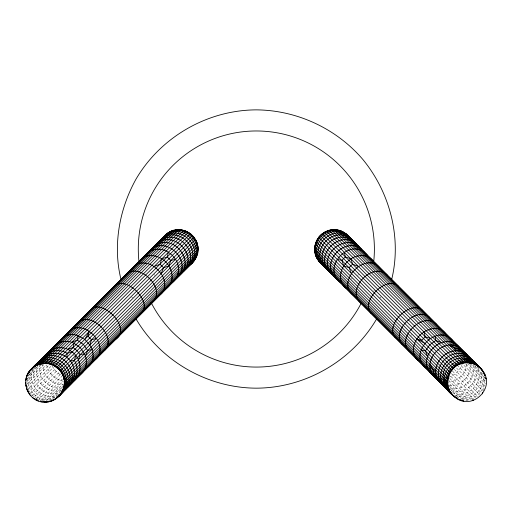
<?xml version="1.0" encoding="UTF-8"?>
<svg xmlns="http://www.w3.org/2000/svg" width="512" height="512" viewBox="0 0 512 512"><rect width="100%" height="100%" fill="white"/><g stroke="black" fill="none" stroke-linecap="round" stroke-linejoin="round"><path stroke-width="0.38" stroke-dasharray="2.56 1.92" d="M42.842 363.795C41.958 374.97 52.141 385.453 63.334 384.909M466.976 364.051C466.074 373.434 457.798 381.466 448.39 382.099M40.013 364.051C36.454 377.248 49.786 391.008 63.078 387.827M29.178 373.702C23.213 387.558 37.875 403.674 52.243 399.162M37.446 365.824C32.128 380.198 48.288 395.872 62.49 390.099M30.554 372.723C24.845 387.226 41.293 403.142 55.61 396.986M448.614 377.331C454.982 375.251 460.192 370.035 462.278 363.667L484.966 386.355M33.446 368.467C25.376 383.066 42.246 401.606 57.555 395.034M483.872 389.312L483.034 391.014L457.965 365.946M31.437 371.046L35.194 367.29C28.474 382.138 45.6 399.264 60.448 392.538M28.576 375.488L38.048 366.016M26.886 379.168L41.229 364.826M26.72 381.683L43.789 364.614M26.893 384.205L46.061 365.03M27.386 386.682L49.338 364.73M29.037 390.771L28.198 389.075L51.334 365.939M51.885 365.389L53.075 367.584L29.318 391.341C31.872 395.718 36.16 399.014 41.05 400.346M30.726 393.44L55.533 368.634M32.39 395.341L57.715 370.016M34.701 396.602L59.603 371.699M36.397 398.413L60.147 374.662L61.248 375.258M38.662 399.533L62.342 375.846M41.453 399.942L62.458 378.944M43.93 400.442L63.206 381.165C54.957 379.68 48.058 372.781 46.566 364.531M46.451 400.608L63.117 383.942M48.966 400.448L64 385.421M52.768 398.637L60.742 390.662M56.205 396.781L57.178 395.808M58.15 394.835L59.066 393.92M379.558 298.182L380.954 296.902M373.536 291.264L374.47 290.419M357.632 275.366L358.579 274.528M410.72 335.392L411.731 334.707M351.098 279.021L352.269 278.586M449.293 386.035L462.746 399.488C475.27 401.549 487.155 388.941 484.186 376.563M468.192 400.557L466.304 400.685L448.762 383.149M448.774 385.517C460.403 386.848 471.494 376.109 470.483 364.442M456.448 396.755C470.106 403.085 486.694 388.998 482.624 374.502M41.67 400.474L43.526 400.845M451.162 390.675C465.306 395.962 480.909 380.358 475.622 366.214M452.493 392.8C467.36 399.584 484.525 382.413 477.747 367.546L479.904 369.709M454.65 394.957C469.28 401.734 486.451 385.133 480.102 370.298M94.509 341.146L95.533 341.818M60.147 374.662L56.205 371.533L53.075 367.584M154.093 274.534L155.04 275.373M73.536 355.091L74.47 355.942M131.686 296.941L132.621 297.792M482.502 373.888L473.146 364.531C476.858 377.997 462.944 391.917 449.478 388.205L458.835 397.555M470.458 363.834L484.429 377.805M467.603 363.328L485.632 381.357M465.856 364.269L485.459 383.878M461.376 365.971L484.154 388.749M456.512 368L481.626 393.114M454.272 369.325L479.962 395.014M452.384 371.008L478.061 396.685M451.45 373.574L475.962 398.086M450.918 376.429L473.696 399.206L471.302 400.019L449.114 377.83M448.723 380.416L467.782 399.475M27.59 387.283L28.198 389.075"/><path stroke-width="0.77" d="M25.818 380.288L26.106 379.942C27.462 361.139 56.8 356.992 63.104 375.091C68.083 387.462 58.624 402.509 44.928 402.131C28.166 402.944 18.918 379.782 31.597 368.806L164.896 235.507C182.842 217.498 210.426 244.659 192.23 262.835L58.925 396.141L54.592 399.546L55.699 398.438M188.128 266.182C197.248 260.896 200.634 248.499 195.456 239.354L61.664 373.146C64.429 377.382 65.331 382.566 63.923 387.482L63.526 387.789C62.362 393.6 57.632 398.266 52.301 400.614L53.434 399.552M314.797 249.178L315.802 255.629L319.155 261.44L452.653 395.04C470.79 414.63 499.571 385.85 479.987 367.712L347.782 235.507C327.04 215.872 300.646 249.344 323.398 265.203M317.382 258.835L318.784 260.934L454.65 396.934L456.653 398.106C432.147 383.206 459.219 347.91 479.987 367.712C463.162 347.846 433.024 375.84 451.635 394.022M442.944 385.094C421.318 368.282 453.229 336.378 470.042 357.997M479.987 367.712L476.736 365.389L473.683 363.968L473.728 363.526L341.338 231.213L345.882 233.837L350.778 239.078M463.782 400.518L463.718 401.158L461.306 400.032M436.691 378.842C416.032 362.541 447.482 331.085 463.789 351.744M452.653 395.04C442.579 384.653 449.242 365.011 463.718 363.098L463.814 362.234L331.597 230.016C335.187 229.44 340.224 230.157 343.782 232.435M197.722 251.699L64.416 385.005L63.11 389.875L196.416 256.57L198.042 249.018L64.25 382.81L64.41 379.962L63.52 377.824L197.222 244.179L196.877 242.406L194.003 237.286L60.582 370.72L52.646 364.634L49.907 364.211L183.558 230.509C187.443 231.238 190.579 234.074 193.523 236.595L195.29 239.514M66.298 388.186C77.114 381.613 76.826 364.55 66.758 357.408L67.302 353.357L72.23 351.936C81.613 358.675 83.085 374.445 73.325 381.51M334.118 229.85C329.504 229.542 325.338 231.866 321.542 234.214C314.816 240.301 312.538 250.675 317.222 258.682L450.336 391.789L452.269 394.554M25.894 386.163L26.112 384.986L26.355 386.227M64.576 382.483L64.032 385.325L64.416 385.005M452.678 367.731L452.269 369.709L451.008 369.632L318.79 237.414L319.155 236.595L322.362 233.843L454.579 366.067L454.65 367.322M44.947 356.39C49.19 348.365 59.91 345.53 67.923 349.35L73.107 347.552L74.029 343.245C66.72 339.558 56.474 341.37 52.282 348.819M482.362 393.862L482.694 392.435M71.731 342.336L77.235 340.038L78.317 335.75C71.904 333.197 63.328 334.797 59.866 341.235M139.552 261.088C144.614 254.042 155.136 254.323 161.773 258.893L167.245 256.922L168.429 252.237C161.312 247.539 150.496 248.141 145.267 255.373M460.083 348.038C444.141 328.083 413.03 359.194 432.986 375.142M391.552 279.981C401.965 238.266 390.061 192.602 362.938 159.571C336.582 128.634 296.979 110.17 256.339 109.869C207.354 110.029 160.467 137.101 135.834 179.443C119.098 209.722 112.634 246.208 121.126 279.981M68.173 385.965C77.094 381.216 79.699 368.787 74.381 360.429L75.795 355.507M452.787 340.742C437.126 321.754 406.112 354.573 426.88 368.57M316.262 256.57L448.474 388.781L448.915 388.736L447.661 386.387L448.038 385.485L447.174 383.91L447.75 382.131L314.637 249.018C314.771 245.651 315.667 242.317 317.389 239.514M86.502 367.866C94.611 363.424 94.675 351.91 89.792 345.011L91.539 339.757L96.365 338.445C101.21 344.87 102.093 356.467 93.715 360.416M132.006 269.331C135.968 260.941 147.584 261.754 154.048 266.618L160.006 264.16L161.773 258.893C172.262 264.627 177.056 282.771 164.87 289.267M78.387 359.808L80.186 354.624L77.069 350.669L73.107 347.552M170.477 283.654C179.226 279.2 180.723 267.014 175.501 259.309L170.81 260.493L168.845 265.965L163.578 267.725L161.12 273.69C165.792 280 166.861 291.174 158.95 295.411M78.285 375.853C85.318 372.256 87.981 363.213 85.395 356L87.693 350.502L83.341 344.39L77.235 340.038M175.494 279.334C195.718 263.04 164.698 232.013 148.397 252.237M63.085 389.421L61.664 392.474L195.456 258.682L193.523 261.44L189.28 265.203M28.736 373.171L29.293 372.038L28.192 373.146L27.411 375.072L25.894 379.45L26.106 379.942M195.296 258.835L196.416 256.57M76.704 324.397C88.896 308.058 118.733 337.094 104.333 350.496L106.406 348.147M124.998 276.102C137.542 258.803 169.338 291.104 151.13 303.008M447.008 381.395L447.968 379.61L314.963 246.656M367.398 255.354C350.938 234.918 319.405 268.608 341.562 283.245M427.629 356.352L425.408 350.918L429.747 344.8L435.866 340.461L441.293 342.682M89.792 345.011L84.755 339.411L89.286 331.373C83.014 326.714 71.859 325.574 67.629 333.472M153.498 247.84L154.47 246.163C173.082 232.019 197.19 262.086 178.246 276.589M380.326 268.749C366.931 249.517 334.464 281.984 353.696 295.386M28.525 372.806L32.358 368.045M150.291 250.81L154.47 246.163M42.426 358.56C47.482 350.33 59.315 348.32 67.302 353.357M153.12 247.866C170.4 223.814 204.013 258.426 179.366 274.944M38.88 362.451C44.115 352.621 58.336 350.413 66.758 357.408M155.13 246.029C171.302 221.664 205.76 253.107 183.245 271.59M36.954 364.032C54.643 339.43 88.378 374.221 63.187 391.123M34.336 366.822C50.746 342.099 85.376 373.581 62.464 392.365M157.242 243.917C174.925 217.997 209.779 253.952 183.302 270.835M32.749 368.237L33.44 367.194M158.675 242.662C175.354 216.314 211.328 250.074 186.112 268.371M160.838 240.141C178.867 215.085 212.698 250.022 187.066 267.245M29.645 371.514L30.694 369.939M31.187 369.798C48.973 342.739 85.158 376.211 58.976 395.334M161.203 240.128L165.101 235.405L161.83 239.507M63.962 379.45L64.41 379.962L197.824 246.502L197.882 249.178M162.368 238.803C167.366 230.067 179.955 227.245 188.218 232.442M376.851 318.592C352.211 360.934 305.331 388.006 256.339 388.166C207.354 388.006 160.467 360.934 135.834 318.592M326.726 231.322L329.12 230.509L461.338 362.726L460.467 363.968L458.944 363.539L326.726 231.322L324.301 232.282L457.408 365.389L454.579 366.067L453.459 368.512L320.461 235.514M61.997 392.141L58.925 396.141M178.56 229.85L173.555 230.509L39.942 364.211L42.726 363.322L50.253 363.821M114.048 286.586C125.651 273.651 155.622 304.41 139.789 314.342M173.555 230.509L171.162 231.315L37.555 365.005L35.59 365.741L32.506 368M318.79 237.414L317.222 239.354L450.336 372.467L448.486 374.003L448.48 377.146L315.456 244.173M163.232 237.402L163.91 236.595M51.034 349.37L49.536 351.098L56.205 344.435M183.558 230.509L181.082 230.016L47.443 363.699L45.248 363.155L44.928 363.482C39.917 363.622 34.752 365.434 31.315 369.197C47.968 349.037 78.413 377.146 59.693 395.373M191.597 263.469C208.64 247.238 184.474 219.706 166.163 234.47M346.01 288.166C338.963 283.098 339.245 272.576 343.808 265.939L341.85 260.474L343.533 258.586L345.414 256.902L350.886 258.867C357.523 254.298 368.045 254.016 373.107 261.069M351.526 273.651L349.075 267.693L350.765 265.824L352.64 264.128L358.598 266.579M85.216 315.923C88.845 312.013 92.525 305.517 98.931 307.117C104.282 308.038 108.979 311.187 112.806 314.925C119.526 321.203 125.485 334.208 114.701 339.885M83.302 371.533L78.368 376.704L74.701 379.437M190.323 233.85L56.659 367.52L54.912 365.747L188.378 232.282L191.142 234.214L193.888 237.414M29.926 370.707L166.797 233.837L171.162 231.315M35.59 365.741L168.896 232.435M176.038 230.016L42.726 363.322L41.568 363.776M45.248 363.155L178.714 229.69L181.082 230.016M25.946 382.464L25.6 382.81L25.939 384.262M185.952 231.322L52.646 364.634L47.77 363.322M54.912 365.747L54.592 366.074L51.539 364.646M27.699 390.426L28.538 392.122L28.192 392.474L29.939 394.227M192.224 235.514L58.541 369.197L60.582 370.72L61.664 373.146L59.731 370.387M35.61 399.2L35.264 399.546L37.875 400.32L38.317 400.966M61.984 372.826L62.733 375.437L196.41 241.786M63.923 387.482L197.229 254.176M57.024 397.805L193.894 260.934M110.08 344.102L111.238 343.046M430.451 338.432L425.261 336.749L421.696 340.32L416.954 339.085C412.243 345.478 411.347 356.71 419.29 360.979M77.235 323.398L81.933 319.264M164.269 236.134L166.797 233.837M33.542 366.861C53.894 347.61 80.627 380.941 57.792 397.037M445.92 334.342C439.04 323.123 422.406 329.645 416.954 339.085L424.845 343.469M56.89 397.248L58.982 395.853M449.606 371.738L451.789 370.394L451.008 369.632M179.898 274.24L181.568 273.261M324.461 232.442L322.362 233.843M54.925 399.206L51.539 400.966L49.03 401.382M116.243 337.894L117.587 337.248M40.25 363.814L37.856 364.627M461.338 362.726L462.093 363.533L463.814 362.234L470.432 363.098L471.334 362.72L472.058 363.533L473.728 363.526L476.736 365.389L343.629 232.282L346.387 234.214M52.659 400.326L48.282 401.843L44.928 402.131L47.162 401.67M87.693 350.502L91.987 349.414M80.186 354.624L84.486 353.702L85.395 356M329.12 230.509L331.597 230.016M41.568 401.843L45.267 401.792L43.379 401.664M466.336 362.067L469.594 363.021L471.334 362.72L339.123 230.509L333.965 229.69L467.072 362.803L463.718 363.098M70.33 360.973L74.381 360.429M447.181 378.874L448.038 378.771L447.674 376.397M456.678 364.659L459.699 364.326L458.944 363.539M485.466 378.835L486.106 378.771L485.542 377.568M472.096 400.109L473.683 400.288M430.099 364.48L433.184 369.926L435.904 370.285M449.427 345.158C454.88 349.267 463.034 348.698 467.046 355.002M32.506 397.613L35.008 398.925M40.269 401.133L41.51 401.376M460.71 399.827L457.408 398.867L455.622 397.082M421.203 349.926L425.408 350.918M337.165 259.29L341.85 260.474M470.432 363.098L473.683 363.968M349.075 267.693L343.808 265.939L346.97 262.022L350.886 258.867L352.64 264.128M339.123 230.509L341.517 231.315M78.317 335.75L84.755 339.411M364.269 252.224C347.968 232.006 316.954 263.021 337.171 279.322M36.179 399.482L37.875 400.32M67.923 349.35L72.23 351.936M58.912 368.819L57.35 368.006L57.011 367.155M410.554 352.237C393.984 339.994 422.355 310.394 436.275 324.154M74.029 343.245L80.173 347.565L84.486 353.702M361.523 249.485C347.027 230.534 316.954 254.643 331.098 273.254L332.768 274.227M30.118 395.232L31.11 395.827M321.542 263.821L323.648 265.338M441.274 382.963C436.685 380.237 433.722 375.194 433.184 369.926M446.746 388.55C423.238 371.936 454.669 338.522 472.826 360.781M326.566 268.365C301.958 250.797 335.744 217.011 353.312 241.619M451.366 393.171L448.448 390.835M324.55 266.182L321.082 263.469L318.784 260.934M325.613 267.238C300.973 251.021 331.443 216.339 350.726 238.624M455.104 396.73C443.347 390.554 438.278 373.402 448.627 363.68C456.288 355.565 470.829 356.288 477.427 365.382M458.912 399.219L460.461 400.288M168.429 252.237L172.371 255.36L175.501 259.309M154.048 266.618L157.926 269.805L161.12 273.69M475.987 364.646L478.81 366.842M371.501 313.658C359.418 301.683 386.63 274.47 398.598 286.56M395.674 337.83C383.635 325.882 410.822 298.694 422.771 310.733M402.669 344.819C389.798 331.955 416.896 304.858 429.766 317.722M360 302.15C346.131 288.39 373.338 261.19 387.098 275.053M334.426 276.582L331.098 273.254M331.795 273.946C310.221 257.158 342.106 225.274 358.893 246.848M327.309 269.466C305.376 251.757 336.704 220.435 354.406 242.362M329.434 271.584C307.77 254.067 339.014 222.829 356.531 244.486M448.198 390.349C426.278 372.653 457.6 341.338 475.296 363.251M348.41 236.134C332.186 219.098 304.646 243.258 319.418 261.568M167.245 256.922L170.81 260.493M160.006 264.16L163.578 267.725M448.474 388.781L449.267 389.504L449.587 391.046M322.349 264.499L320.448 262.835M345.882 233.837L479.206 367.162C464.301 347.053 433.043 371.155 448.563 390.72M479.494 367.322L481.882 369.709L478.97 366.694M336.64 230.016L469.594 363.021M316.269 241.779L448.486 374.003L448.915 375.52M314.957 251.699L447.174 383.91M315.45 254.176L447.661 386.387M484.774 375.763L484.166 373.971L484.877 374.758L481.651 369.606L483.808 372.467L480.627 368.582M349.446 237.402L347.782 235.507L350.15 238.451M91.539 339.757L87.974 336.192L89.286 331.373L93.165 334.566L96.365 338.445M28.538 392.122L27.123 390.182L27.418 389.856L26.765 389.414L26.656 388.115M348.768 236.595L349.248 237.286M484.166 373.971L485.235 375.52M358.202 246.157L359.174 247.827M436.634 324.589L437.184 325.606M483.053 371.706L483.885 373.402M63.104 375.091L63.917 377.485M424.026 332.006L425.261 336.749M344.237 252.218L345.414 256.902M434.874 336.262L435.866 340.461M197.222 244.179L197.715 246.656M454.867 348.243L455.226 350.957M138.97 261.658A118.048 118.048 0 0 1 255.942 130.97A118.048 118.048 0 0 1 373.792 260.864M361.216 303.206A118.048 118.048 0 0 1 151.098 302.502M190.451 264.307L192.23 262.835L190.451 264.307"/></g></svg>
